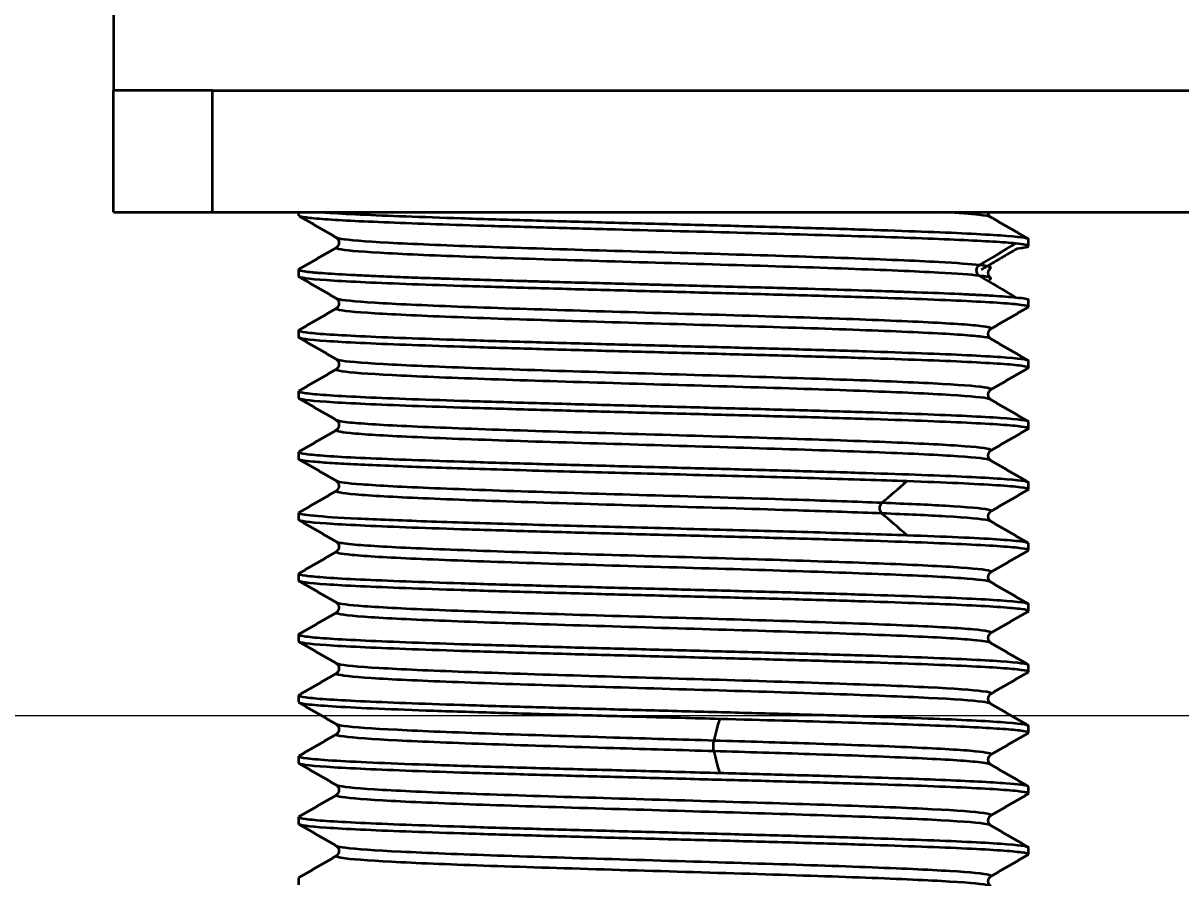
# Model space of a CAD drawing. Extents: x 1481 to 3160, y 4681 to 5260.
# Drawn here: x 1703.64 to 1711.26, y 4892.71 to 4898.33 of the extents above; entities that cross this region are included whole.
import ezdxf

# ---------------------------------------------------------------- set-up
doc = ezdxf.new("R2010")
doc.units = 0
doc.header["$LTSCALE"] = 30
doc.header["$MEASUREMENT"] = 0
doc.header["$PDMODE"] = 3
doc.header["$PDSIZE"] = -10
doc.layers.get('0').update_dxf_attribs({"linetype": 'CONTINUOUS'})
doc.layers.get('DEFPOINTS').update_dxf_attribs({"linetype": 'CONTINUOUS'})
doc.layers.add('\\M+5B3DF\\M+5B4E7\\M+5CFDF', color=3, linetype='CONTINUOUS', lineweight=9)
doc.styles.add('Daelim Dimension', font='NanumGothic.ttf')
doc.dimstyles.new('DEFAULT', dxfattribs={"dimscale": 2, "dimtxt": 2, "dimasz": 2, "dimexe": 0, "dimexo": 2, "dimgap": 1, "dimtad": 1, "dimdec": 1, "dimzin": 9, "dimdsep": 46, "dimtxsty": 'Daelim Dimension', "dimcen": 0.5, "dimclrd": 252, "dimclre": 252, "dimclrt": 3, "dimadec": 1, "dimazin": 0, "dimtfac": 1, "dimtdec": 1, "dimtix": 1, "dimtmove": 0, "dimatfit": 3, "dimfxl": 0, "dimtolj": 1, "dimtzin": 1, "dimlwd": 9, "dimlwe": 9, "dimarcsym": 0})

# ---------------------------------------------------------------- blocks, each defined once
blk = doc.blocks.new('*D2')
at = {"color": 5, "lineweight": 9, "ltscale": 0.5}
for p, q in [((1737.2369, 4915.7957), (1737.2369, 4891.7735)), ((1712.0369, 4915.6958), (1712.0369, 4891.7735)), ((1712.0369, 4893.7735), (1580.8776, 4893.7735)), ((1733.2369, 4893.7735), (1716.0369, 4893.7735))]:
    blk.add_line(p, q, dxfattribs=at)
at = {"color": 5, "ltscale": 0.5}
for points in [[(1716.0369, 4894.4402), (1716.0369, 4893.1069), (1712.0369, 4893.7735)], [(1733.2369, 4894.4402), (1733.2369, 4893.1069), (1737.2369, 4893.7735)]]:
    blk.add_solid(points, dxfattribs=at)
at = {"layer": 'DEFPOINTS', "color": 0, "ltscale": 0.5}
for p in [(1737.2369, 4919.7957), (1712.0369, 4919.6958), (1737.2369, 4893.7735)]:
    blk.add_point(p, dxfattribs=at)
at = {"color": 7, "ltscale": 0.5, "insert": (1627.0693, 4902.4116), "char_height": 10, "attachment_point": 5, "style": 'Daelim Dimension'}
blk.add_mtext('\\A1;설치 구멍 %%C35', dxfattribs=at)
blk = doc.blocks.new('22')
at = {"color": 0, "lineweight": 35}
for p, q in [((-161.2028, 171.2088), (-161.2028, 168.2088)), ((-161.2028, 167.2088), (-161.2028, 168.2088)), ((-160.3931, 168.2088), (-160.3931, 167.2088)), ((-160.3931, 167.2088), (-152.1573, 167.2088)), ((-159.6801, 167.1801), (-159.6801, 167.2088)), ((-159.3669, 166.9973), (-159.3692, 166.9985)), ((-153.6801, 166.93), (-153.6801, 166.9876)), ((-159.6781, 166.7404), (-159.6801, 166.7376)), ((-159.6801, 166.68), (-159.6801, 166.7376)), ((-153.6823, 166.427), (-153.6801, 166.43)), ((-153.6801, 166.43), (-153.6801, 166.4877)), ((-159.6781, 166.2405), (-159.6801, 166.2376)), ((-159.6801, 166.1801), (-159.6801, 166.2376)), ((-153.682, 165.9273), (-153.6801, 165.9301)), ((-153.6801, 165.9301), (-153.6801, 165.9876)), ((-159.6759, 165.7417), (-159.6801, 165.7376)), ((-159.6801, 165.68), (-159.6801, 165.7376)), ((-153.9909, 165.6691), (-153.9932, 165.6704)), ((-153.6801, 165.43), (-153.6801, 165.4876)), ((-153.6829, 165.4265), (-153.6801, 165.43)), ((-159.6751, 165.2422), (-159.6801, 165.2376)), ((-159.6801, 165.1799), (-159.6801, 165.2376)), ((-153.9908, 165.1691), (-153.993, 165.1703)), ((-153.6801, 164.93), (-153.6801, 164.9877)), ((-153.6808, 164.9283), (-153.6801, 164.93)), ((-159.6766, 164.7415), (-159.6801, 164.7377)), ((-159.6801, 164.68), (-159.6801, 164.7377)), ((-153.9911, 164.7485), (-153.9892, 164.75)), ((-159.3667, 164.4972), (-159.3686, 164.4981)), ((-153.685, 164.4255), (-153.6801, 164.43)), ((-153.6801, 164.43), (-153.6801, 164.4876)), ((-159.6779, 164.2407), (-159.6801, 164.2376)), ((-159.6801, 164.1799), (-159.6801, 164.2376)), ((-153.9932, 164.2473), (-153.9908, 164.2486)), ((-153.6829, 163.9265), (-153.6801, 163.93)), ((-153.6801, 163.93), (-153.6801, 163.9877)), ((-159.6782, 163.7405), (-159.6801, 163.7377)), ((-159.6801, 163.68), (-159.6801, 163.7377)), ((-153.6801, 163.4301), (-153.6801, 163.4876)), ((-153.6818, 163.4274), (-153.6801, 163.4301)), ((-159.6768, 163.2413), (-159.6801, 163.2376)), ((-159.6801, 163.1801), (-159.6801, 163.2376)), ((-153.9911, 163.1691), (-153.993, 163.1702)), ((-153.6801, 162.93), (-153.6801, 162.9876)), ((-159.3691, 162.9191), (-159.3668, 162.9204)), ((-153.6825, 162.9268), (-153.6801, 162.93)), ((-159.6751, 162.7421), (-159.6801, 162.7376)), ((-159.6801, 162.68), (-159.6801, 162.7376)), ((-153.9914, 162.6693), (-153.9935, 162.6705)), ((-159.3693, 162.419), (-159.3674, 162.4201)), ((-153.6841, 162.4259), (-153.6801, 162.4301)), ((-153.6801, 162.4301), (-153.6801, 162.4876)), ((-159.6758, 162.2418), (-159.6801, 162.2376)), ((-159.6801, 162.1801), (-159.6801, 162.2376)), ((-159.3669, 161.9973), (-159.3689, 161.9984)), ((-153.6852, 161.9254), (-153.6801, 161.93)), ((-153.6801, 161.93), (-153.6801, 161.9876)), ((-159.6774, 161.741), (-159.6801, 161.7376)), ((-159.6801, 161.68), (-159.6801, 161.7376)), ((-153.9934, 161.7472), (-153.9912, 161.7484))]:
    blk.add_line(p, q, dxfattribs=at)
blk.add_rational_spline([(-160.3931, 168.2088), (-160.9311, 168.2088), (-161.2024, 168.2088), (-161.2028, 168.2088)], [1, 0.994690436485, 0.994686467148, 0.999988091987], degree=3, dxfattribs=at)
for points, knots in [([(-160.3931, 168.2088), (-159.9873, 168.2088), (-159.4471, 168.2088), (-158.4633, 168.2088), (-158.1061, 168.2088), (-157.3352, 168.2088), (-156.9223, 168.2088), (-155.628, 168.2088), (-154.6839, 168.2088), (-153.1595, 168.2088), (-152.6317, 168.2088), (-151.5578, 168.2088), (-151.0099, 168.2088), (-149.3362, 168.2088), (-148.1803, 168.2088), (-146.391, 168.2088), (-145.7853, 168.2088), (-144.5555, 168.2088), (-143.9337, 168.2088), (-142.0644, 168.2088), (-140.8066, 168.2088), (-138.2689, 168.2088), (-136.9879, 168.2088), (-134.4083, 168.2088), (-133.1311, 168.2088), (-130.6014, 168.2088), (-129.3489, 168.2088), (-127.4894, 168.2088), (-126.8729, 168.2088), (-125.6465, 168.2088), (-125.035, 168.2088), (-123.2357, 168.2088), (-122.077, 168.2088), (-119.8466, 168.2088), (-118.7747, 168.2088), (-116.7321, 168.2088), (-115.7865, 168.2088), (-114.4978, 168.2088), (-114.0897, 168.2088), (-113.3198, 168.2088), (-112.9565, 168.2088), (-111.9609, 168.2088), (-111.4184, 168.2088), (-111.0126, 168.2088)], [0, 0, 0, 0, 0.0625, 0.0625, 0.09375, 0.09375, 0.125, 0.125, 0.1875, 0.1875, 0.21875, 0.21875, 0.25, 0.25, 0.3125, 0.3125, 0.34375, 0.34375, 0.375, 0.375, 0.4375, 0.4375, 0.5, 0.5, 0.5625, 0.5625, 0.625, 0.625, 0.65625, 0.65625, 0.6875, 0.6875, 0.75, 0.75, 0.8125, 0.8125, 0.875, 0.875, 0.90625, 0.90625, 0.9375, 0.9375, 1, 1, 1, 1]), ([(-161.2028, 167.2088), (-161.2028, 167.2088), (-161.1855, 167.2088), (-161.1171, 167.2088), (-161.0658, 167.2088), (-160.8623, 167.2088), (-160.6604, 167.2088), (-160.3931, 167.2088)], [0, 0, 0, 0, 0.248634, 0.248634, 0.499089, 0.499089, 1, 1, 1, 1]), ([(-153.7856, 166.9512), (-153.8332, 166.956), (-153.896, 166.9608), (-154.0509, 166.9702), (-154.144, 166.975), (-154.3549, 166.9846), (-154.4727, 166.9894), (-154.7334, 166.999), (-154.8748, 167.0036), (-155.3219, 167.0179), (-155.66, 167.0276), (-156.3568, 167.0464), (-156.7242, 167.0562), (-157.2558, 167.0703), (-157.4329, 167.0751), (-157.7759, 167.0848), (-157.9404, 167.0895), (-158.2558, 167.0989), (-158.408, 167.1037), (-158.6893, 167.1133), (-158.8186, 167.1181), (-159.0548, 167.1275), (-159.1623, 167.1323), (-159.3465, 167.1418), (-159.4242, 167.1466), (-159.5508, 167.1561), (-159.5995, 167.1609), (-159.6536, 167.1689), (-159.6681, 167.1722), (-159.6752, 167.1755)], [0, 0, 0, 0, 0.063765, 0.063765, 0.127531, 0.127531, 0.191296, 0.191296, 0.255061, 0.255061, 0.382592, 0.382592, 0.510123, 0.510123, 0.573888, 0.573888, 0.637654, 0.637654, 0.701419, 0.701419, 0.765184, 0.765184, 0.82895, 0.82895, 0.892715, 0.892715, 0.95648, 0.95648, 1, 1, 1, 1]), ([(-159.4866, 167.2089), (-159.4751, 167.208), (-159.4632, 167.2072), (-159.3755, 167.2012), (-159.2823, 167.1959), (-159.0626, 167.1853), (-158.9383, 167.1802), (-158.6617, 167.17), (-158.5074, 167.1647), (-158.1811, 167.1541), (-158.0089, 167.149), (-157.6461, 167.1387), (-157.4555, 167.1334), (-157.0722, 167.123), (-156.8775, 167.1178), (-156.482, 167.1074), (-156.2866, 167.1022), (-155.9035, 167.0918), (-155.7135, 167.0865), (-155.35, 167.0762), (-155.1778, 167.071), (-154.8521, 167.0605), (-154.6977, 167.0553), (-154.4209, 167.045), (-154.2968, 167.0399), (-154.0778, 167.0293), (-153.9842, 167.024), (-153.7596, 167.0087), (-153.6801, 166.998), (-153.6801, 166.9876)], [0, 0, 0, 0, 0.011648, 0.011648, 0.082245, 0.082245, 0.152841, 0.152841, 0.223438, 0.223438, 0.294034, 0.294034, 0.364631, 0.364631, 0.435228, 0.435228, 0.505824, 0.505824, 0.576421, 0.576421, 0.647017, 0.647017, 0.717614, 0.717614, 0.78821, 0.78821, 0.858807, 0.858807, 1, 1, 1, 1]), ([(-153.991, 167.1691), (-154.0005, 167.1752), (-154.0722, 167.1884), (-154.2527, 167.2017), (-154.3777, 167.2088)], [0, 0, 0, 0, 0.46076, 1, 1, 1, 1]), ([(-154.0828, 166.7733), (-154.1553, 166.7815), (-154.4159, 166.8002), (-155.1219, 166.8295), (-156.1315, 166.8613), (-157.2274, 166.893), (-158.2373, 166.9248), (-159.0025, 166.9565), (-159.307, 166.9807), (-159.3608, 166.9943), (-159.3669, 166.9973)], [0, 0, 0, 0, 0.109077, 0.250883, 0.392688, 0.534493, 0.676299, 0.818104, 0.959909, 1, 1, 1, 1]), ([(-154.0828, 166.6866), (-154.1553, 166.6948), (-154.4159, 166.7135), (-155.1219, 166.7428), (-156.1315, 166.7746), (-157.2274, 166.8063), (-158.2373, 166.8381), (-159.0025, 166.8698), (-159.3412, 166.8967), (-159.3776, 166.913), (-159.3697, 166.9187)], [0, 0, 0, 0, 0.105246, 0.24207, 0.378894, 0.515718, 0.652542, 0.789366, 0.92619, 1, 1, 1, 1]), ([(-159.6801, 166.7376), (-159.6801, 166.7328), (-159.6638, 166.7281), (-159.6156, 166.721), (-159.5955, 166.7186), (-159.5653, 166.7155), (-159.559, 166.7149), (-159.546, 166.7137), (-159.5257, 166.7119), (-159.5033, 166.7101), (-159.424, 166.7041), (-159.3459, 166.6994), (-159.2298, 166.6935), (-159.2056, 166.6923), (-159.1557, 166.6899), (-159.1299, 166.6887), (-159.0505, 166.6851), (-158.9385, 166.6803), (-158.7528, 166.6732), (-158.6172, 166.6684), (-158.5285, 166.6655), (-158.5106, 166.6649), (-158.4746, 166.6637), (-158.4202, 166.6619), (-158.3647, 166.6601), (-158.2523, 166.6565), (-158.0985, 166.6517), (-157.9372, 166.647), (-157.8133, 166.6434), (-157.7506, 166.6416), (-157.6868, 166.6398), (-157.6441, 166.6386), (-157.6226, 166.638), (-157.515, 166.6351), (-157.4283, 166.6327), (-157.2536, 166.628), (-157.1656, 166.6256), (-156.9884, 166.6208), (-156.8992, 166.6184), (-156.7644, 166.6148), (-156.7193, 166.6136), (-156.6514, 166.6118), (-156.6287, 166.6112), (-156.5835, 166.61), (-156.5609, 166.6094), (-156.3583, 166.6041), (-156.1812, 166.5994), (-155.9196, 166.5923), (-155.8331, 166.5899), (-155.7259, 166.5868), (-155.7046, 166.5862), (-155.6619, 166.585), (-155.6406, 166.5844), (-155.5771, 166.5826), (-155.5353, 166.5814), (-155.3289, 166.5755), (-155.1717, 166.5708), (-154.9477, 166.5637), (-154.875, 166.5613), (-154.7867, 166.5583), (-154.7692, 166.5577), (-154.7345, 166.5565), (-154.6831, 166.5546), (-154.6335, 166.5528), (-154.4718, 166.5469), (-154.3545, 166.5422), (-154.223, 166.5363), (-154.1975, 166.5351), (-154.1604, 166.5333), (-154.1482, 166.5327), (-154.1242, 166.5315), (-154.1124, 166.5309), (-154.0546, 166.5279), (-153.9698, 166.5231), (-153.8646, 166.5159), (-153.8094, 166.5112), (-153.7856, 166.5088)], [0, 0, 0, 0, 0.0625, 0.0625, 0.09375, 0.09375, 0.101562, 0.101562, 0.109375, 0.125, 0.125, 0.1875, 0.1875, 0.203125, 0.203125, 0.21875, 0.21875, 0.25, 0.28125, 0.3125, 0.3125, 0.320312, 0.320312, 0.328125, 0.34375, 0.34375, 0.375, 0.40625, 0.40625, 0.421875, 0.429687, 0.429687, 0.4375, 0.4375, 0.46875, 0.46875, 0.5, 0.5, 0.53125, 0.53125, 0.546875, 0.546875, 0.554687, 0.554687, 0.5625, 0.5625, 0.625, 0.625, 0.65625, 0.65625, 0.664062, 0.664062, 0.671875, 0.671875, 0.6875, 0.6875, 0.75, 0.75, 0.78125, 0.78125, 0.789062, 0.789062, 0.796875, 0.8125, 0.8125, 0.875, 0.875, 0.890625, 0.890625, 0.898437, 0.898437, 0.90625, 0.90625, 0.9375, 0.96875, 1, 1, 1, 1]), ([(-154.0828, 166.6866), (-154.0974, 166.6953), (-154.1165, 166.73), (-154.0974, 166.7646), (-154.0828, 166.7733)], [0, 0, 0, 0, 0.499996, 1, 1, 1, 1]), ([(-153.9908, 166.7486), (-153.9906, 166.7487), (-153.9786, 166.7569), (-154.0105, 166.7652), (-154.0828, 166.7733)], [0, 0, 0, 0, 0.013602, 1, 1, 1, 1]), ([(-153.6801, 166.43), (-153.6801, 166.4353), (-153.6995, 166.4405), (-153.7762, 166.4508), (-153.8342, 166.4561), (-153.9846, 166.4666), (-154.0779, 166.4718), (-154.2976, 166.4821), (-154.4219, 166.4874), (-154.6985, 166.4978), (-154.8528, 166.5031), (-155.179, 166.5133), (-155.3513, 166.5185), (-155.714, 166.5291), (-155.9047, 166.5343), (-156.288, 166.5445), (-156.4826, 166.5497), (-156.8781, 166.5603), (-157.0736, 166.5655), (-157.4566, 166.5757), (-157.6467, 166.581), (-158.0102, 166.5916), (-158.1824, 166.5967), (-158.5081, 166.607), (-158.6625, 166.6122), (-158.9393, 166.6227), (-159.0634, 166.6279), (-159.2824, 166.6382), (-159.3759, 166.6435), (-159.6005, 166.6592), (-159.6801, 166.6694), (-159.6801, 166.68)], [0, 0, 0, 0, 0.0625, 0.0625, 0.125, 0.125, 0.1875, 0.1875, 0.25, 0.25, 0.3125, 0.3125, 0.375, 0.375, 0.4375, 0.4375, 0.5, 0.5, 0.5625, 0.5625, 0.625, 0.625, 0.6875, 0.6875, 0.75, 0.75, 0.8125, 0.8125, 0.875, 0.875, 1, 1, 1, 1]), ([(-154.0067, 166.6561), (-153.9986, 166.6581), (-153.9862, 166.6627), (-153.9874, 166.6673), (-153.9923, 166.6699)], [0, 0, 0, 0, 0.442525, 1, 1, 1, 1]), ([(-153.9906, 166.2488), (-153.9793, 166.2567), (-154.0462, 166.2752), (-154.4883, 166.3043), (-155.3151, 166.3361), (-156.3564, 166.3678), (-157.4486, 166.3996), (-158.42, 166.4313), (-159.118, 166.4631), (-159.3387, 166.4853), (-159.3668, 166.497), (-159.3686, 166.4981)], [0, 0, 0, 0, 0.095397, 0.222754, 0.350112, 0.477469, 0.604827, 0.732184, 0.859542, 0.986899, 1, 1, 1, 1]), ([(-153.9911, 166.1692), (-153.9999, 166.1747), (-154.0823, 166.1909), (-154.4883, 166.2176), (-155.3151, 166.2494), (-156.3564, 166.2811), (-157.4486, 166.3129), (-158.42, 166.3446), (-159.118, 166.3764), (-159.3628, 166.4011), (-159.3747, 166.4152), (-159.3698, 166.4187)], [0, 0, 0, 0, 0.066816, 0.19408, 0.321344, 0.448608, 0.575872, 0.703136, 0.8304, 0.957664, 1, 1, 1, 1]), ([(-159.6801, 166.2376), (-159.6801, 166.2324), (-159.6607, 166.2272), (-159.584, 166.2167), (-159.526, 166.2114), (-159.3755, 166.2012), (-159.2823, 166.1959), (-159.0626, 166.1853), (-158.9383, 166.1802), (-158.6617, 166.1699), (-158.5074, 166.1647), (-158.1811, 166.1542), (-158.0089, 166.149), (-157.6461, 166.1387), (-157.4555, 166.1335), (-157.0722, 166.123), (-156.8775, 166.1178), (-156.482, 166.1074), (-156.2866, 166.1023), (-155.9035, 166.0918), (-155.7135, 166.0865), (-155.35, 166.0762), (-155.1778, 166.0711), (-154.8521, 166.0606), (-154.6977, 166.0553), (-154.4209, 166.045), (-154.2968, 166.0399), (-154.0778, 166.0293), (-153.9842, 166.024), (-153.7596, 166.0086), (-153.6801, 165.998), (-153.6801, 165.9876)], [0, 0, 0, 0, 0.0625, 0.0625, 0.125, 0.125, 0.1875, 0.1875, 0.25, 0.25, 0.3125, 0.3125, 0.375, 0.375, 0.4375, 0.4375, 0.5, 0.5, 0.5625, 0.5625, 0.625, 0.625, 0.6875, 0.6875, 0.75, 0.75, 0.8125, 0.8125, 0.875, 0.875, 1, 1, 1, 1]), ([(-153.6801, 165.9301), (-153.6801, 165.9353), (-153.6995, 165.9404), (-153.7762, 165.9509), (-153.8342, 165.9562), (-153.9846, 165.9665), (-154.0779, 165.9717), (-154.2976, 165.9822), (-154.4219, 165.9875), (-154.6985, 165.9978), (-154.8528, 166.0029), (-155.179, 166.0134), (-155.3513, 166.0186), (-155.714, 166.029), (-155.9047, 166.0342), (-156.288, 166.0446), (-156.4826, 166.0498), (-156.8781, 166.0603), (-157.0736, 166.0654), (-157.4566, 166.0758), (-157.6467, 166.0811), (-158.0102, 166.0915), (-158.1824, 166.0966), (-158.5081, 166.107), (-158.6625, 166.1124), (-158.9393, 166.1227), (-159.0634, 166.1278), (-159.2824, 166.1382), (-159.3759, 166.1436), (-159.6005, 166.1591), (-159.6801, 166.1696), (-159.6801, 166.1801)], [0, 0, 0, 0, 0.0625, 0.0625, 0.125, 0.125, 0.1875, 0.1875, 0.25, 0.25, 0.3125, 0.3125, 0.375, 0.375, 0.4375, 0.4375, 0.5, 0.5, 0.5625, 0.5625, 0.625, 0.625, 0.6875, 0.6875, 0.75, 0.75, 0.8125, 0.8125, 0.875, 0.875, 1, 1, 1, 1]), ([(-153.9903, 165.749), (-153.9834, 165.7541), (-154.0135, 165.7699), (-154.3284, 165.7962), (-155.0778, 165.828), (-156.0791, 165.8597), (-157.1747, 165.8915), (-158.1927, 165.9232), (-158.9729, 165.955), (-159.307, 165.9802), (-159.3645, 165.9949), (-159.3699, 165.999)], [0, 0, 0, 0, 0.061797, 0.188812, 0.315828, 0.442843, 0.569858, 0.696873, 0.823888, 0.950903, 1, 1, 1, 1]), ([(-153.9932, 165.6704), (-153.9983, 165.6728), (-154.0457, 165.6859), (-154.3284, 165.7095), (-155.0778, 165.7413), (-156.0791, 165.773), (-157.1747, 165.8048), (-158.1927, 165.8365), (-158.9729, 165.8683), (-159.3409, 165.8961), (-159.3804, 165.9134), (-159.3676, 165.92)], [0, 0, 0, 0, 0.029599, 0.156801, 0.284003, 0.411204, 0.538406, 0.665607, 0.792809, 0.920011, 1, 1, 1, 1]), ([(-159.6801, 165.7376), (-159.6801, 165.7323), (-159.6607, 165.7273), (-159.584, 165.7168), (-159.526, 165.7114), (-159.3755, 165.701), (-159.2823, 165.6959), (-159.0626, 165.6855), (-158.9383, 165.6802), (-158.6617, 165.6698), (-158.5074, 165.6647), (-158.1811, 165.6543), (-158.0089, 165.649), (-157.6461, 165.6386), (-157.4555, 165.6334), (-157.0722, 165.6231), (-156.8775, 165.6178), (-156.482, 165.6073), (-156.2866, 165.6022), (-155.9035, 165.5919), (-155.7135, 165.5865), (-155.35, 165.5761), (-155.1778, 165.571), (-154.8521, 165.5607), (-154.6977, 165.5553), (-154.4209, 165.5449), (-154.2968, 165.5398), (-154.0778, 165.5294), (-153.9842, 165.5241), (-153.7596, 165.5085), (-153.6801, 165.4981), (-153.6801, 165.4876)], [0, 0, 0, 0, 0.0625, 0.0625, 0.125, 0.125, 0.1875, 0.1875, 0.25, 0.25, 0.3125, 0.3125, 0.375, 0.375, 0.4375, 0.4375, 0.5, 0.5, 0.5625, 0.5625, 0.625, 0.625, 0.6875, 0.6875, 0.75, 0.75, 0.8125, 0.8125, 0.875, 0.875, 1, 1, 1, 1]), ([(-153.6801, 165.43), (-153.6801, 165.4352), (-153.6995, 165.4404), (-153.7762, 165.4509), (-153.8342, 165.4561), (-153.9846, 165.4664), (-154.0779, 165.4717), (-154.2976, 165.4823), (-154.4219, 165.4874), (-154.6985, 165.4977), (-154.8528, 165.503), (-155.179, 165.5135), (-155.3513, 165.5186), (-155.714, 165.5289), (-155.9047, 165.5342), (-156.288, 165.5447), (-156.4826, 165.5498), (-156.8781, 165.5602), (-157.0736, 165.5654), (-157.4566, 165.5759), (-157.6467, 165.5811), (-158.0102, 165.5914), (-158.1824, 165.5966), (-158.5081, 165.6071), (-158.6625, 165.6124), (-158.9393, 165.6226), (-159.0634, 165.6278), (-159.2824, 165.6383), (-159.3759, 165.6436), (-159.6005, 165.6589), (-159.6801, 165.6696), (-159.6801, 165.68)], [0, 0, 0, 0, 0.0625, 0.0625, 0.125, 0.125, 0.1875, 0.1875, 0.25, 0.25, 0.3125, 0.3125, 0.375, 0.375, 0.4375, 0.4375, 0.5, 0.5, 0.5625, 0.5625, 0.625, 0.625, 0.6875, 0.6875, 0.75, 0.75, 0.8125, 0.8125, 0.875, 0.875, 1, 1, 1, 1]), ([(-153.9914, 165.2483), (-153.9868, 165.251), (-153.9874, 165.2642), (-154.1929, 165.2881), (-154.8572, 165.3199), (-155.808, 165.3516), (-156.8958, 165.3834), (-157.9497, 165.4151), (-158.8041, 165.4469), (-159.2606, 165.4747), (-159.3594, 165.492), (-159.3694, 165.4987)], [0, 0, 0, 0, 0.032312, 0.159126, 0.28594, 0.412753, 0.539567, 0.666381, 0.793195, 0.920009, 1, 1, 1, 1]), ([(-153.993, 165.1703), (-154.0145, 165.1807), (-154.1976, 165.2016), (-154.8572, 165.2332), (-155.808, 165.2649), (-156.8958, 165.2967), (-157.9497, 165.3284), (-158.8041, 165.3602), (-159.3065, 165.3908), (-159.3866, 165.4109), (-159.367, 165.4204)], [0, 0, 0, 0, 0.124311, 0.251311, 0.378311, 0.50531, 0.63231, 0.75931, 0.886309, 1, 1, 1, 1]), ([(-159.6801, 165.2376), (-159.6801, 165.2323), (-159.6607, 165.2271), (-159.584, 165.2168), (-159.526, 165.2116), (-159.3755, 165.201), (-159.2823, 165.1958), (-159.0626, 165.1855), (-158.9383, 165.1803), (-158.6617, 165.1698), (-158.5074, 165.1645), (-158.1811, 165.1543), (-158.0089, 165.1491), (-157.6461, 165.1386), (-157.4555, 165.1333), (-157.0722, 165.1231), (-156.8775, 165.1179), (-156.482, 165.1073), (-156.2866, 165.1021), (-155.9035, 165.0918), (-155.7135, 165.0867), (-155.35, 165.0761), (-155.1778, 165.0709), (-154.8521, 165.0606), (-154.6977, 165.0554), (-154.4209, 165.0449), (-154.2968, 165.0397), (-154.0778, 165.0294), (-153.9842, 165.0242), (-153.7596, 165.0085), (-153.6801, 164.9983), (-153.6801, 164.9877)], [0, 0, 0, 0, 0.0625, 0.0625, 0.125, 0.125, 0.1875, 0.1875, 0.25, 0.25, 0.3125, 0.3125, 0.375, 0.375, 0.4375, 0.4375, 0.5, 0.5, 0.5625, 0.5625, 0.625, 0.625, 0.6875, 0.6875, 0.75, 0.75, 0.8125, 0.8125, 0.875, 0.875, 1, 1, 1, 1]), ([(-154.6801, 164.9969), (-154.8963, 165.0047), (-155.1359, 165.0122), (-155.6601, 165.0275), (-155.9353, 165.0352), (-156.5079, 165.0504), (-156.7938, 165.058), (-157.2224, 165.0695), (-157.3648, 165.0734), (-157.6404, 165.0809), (-157.7748, 165.0846), (-158.0365, 165.0923), (-158.1649, 165.0962), (-158.4081, 165.1039), (-158.5231, 165.1076), (-158.849, 165.1189), (-159.0422, 165.1267), (-159.2755, 165.1381), (-159.3446, 165.1418), (-159.4651, 165.1494), (-159.5163, 165.1533), (-159.6383, 165.1648), (-159.6801, 165.1723), (-159.6801, 165.1799)], [0, 0, 0, 0, 0.125, 0.125, 0.25, 0.25, 0.375, 0.375, 0.4375, 0.4375, 0.5, 0.5, 0.5625, 0.5625, 0.625, 0.625, 0.75, 0.75, 0.8125, 0.8125, 0.875, 0.875, 1, 1, 1, 1]), ([(-154.8855, 164.8191), (-155.0909, 164.8272), (-155.6281, 164.846), (-156.6146, 164.8753), (-157.6936, 164.907), (-158.6133, 164.9388), (-159.2002, 164.969), (-159.3511, 164.9887), (-159.3681, 164.9978)], [0, 0, 0, 0, 0.136678, 0.314364, 0.492051, 0.669738, 0.847425, 1, 1, 1, 1]), ([(-153.6801, 164.93), (-153.6801, 164.9356), (-153.7022, 164.9411), (-153.7898, 164.9523), (-153.8559, 164.958), (-154.0269, 164.969), (-154.1336, 164.9746), (-154.3816, 164.9859), (-154.5223, 164.9914), (-154.6801, 164.9969)], [0, 0, 0, 0, 0.25, 0.25, 0.5, 0.5, 0.75, 0.75, 1, 1, 1, 1]), ([(-154.8855, 164.7324), (-155.0909, 164.7405), (-155.6281, 164.7593), (-156.6146, 164.7886), (-157.6936, 164.8203), (-158.6133, 164.8521), (-159.2292, 164.8839), (-159.3823, 164.9064), (-159.3707, 164.9184), (-159.3681, 164.9198)], [0, 0, 0, 0, 0.130331, 0.299768, 0.469204, 0.63864, 0.808077, 0.977513, 1, 1, 1, 1]), ([(-154.8855, 164.7324), (-154.8956, 164.7411), (-154.9088, 164.7757), (-154.8956, 164.8104), (-154.8855, 164.8191)], [0, 0, 0, 0, 0.499996, 1, 1, 1, 1]), ([(-153.9892, 164.75), (-153.9852, 164.7543), (-154.012, 164.7692), (-154.273, 164.7922), (-154.6803, 164.8109), (-154.8855, 164.8191)], [0, 0, 0, 0, 0.18693, 0.646498, 1, 1, 1, 1]), ([(-159.6801, 164.7377), (-159.6801, 164.73), (-159.6388, 164.7223), (-159.474, 164.7071), (-159.3534, 164.6994), (-159.0377, 164.684), (-158.849, 164.6767), (-158.5204, 164.6651), (-158.4033, 164.6612), (-158.161, 164.6536), (-158.035, 164.6499), (-157.7731, 164.6423), (-157.6362, 164.6384), (-157.3591, 164.6307), (-157.219, 164.6269), (-156.7937, 164.6156), (-156.5002, 164.6079), (-156.0763, 164.5964), (-155.9368, 164.5927), (-155.6615, 164.5851), (-155.5257, 164.5813), (-155.137, 164.5698), (-154.8963, 164.5622), (-154.6801, 164.5546)], [0, 0, 0, 0, 0.125, 0.125, 0.25, 0.25, 0.375, 0.375, 0.4375, 0.4375, 0.5, 0.5, 0.5625, 0.5625, 0.625, 0.625, 0.75, 0.75, 0.8125, 0.8125, 0.875, 0.875, 1, 1, 1, 1]), ([(-153.9925, 164.67), (-153.9964, 164.6721), (-154.0373, 164.6847), (-154.273, 164.7055), (-154.6803, 164.7243), (-154.8855, 164.7324)], [0, 0, 0, 0, 0.099373, 0.60843, 1, 1, 1, 1]), ([(-153.6801, 164.43), (-153.6801, 164.4352), (-153.6995, 164.4405), (-153.7762, 164.4509), (-153.8342, 164.4561), (-153.9846, 164.4664), (-154.0779, 164.4718), (-154.2976, 164.4823), (-154.4219, 164.4874), (-154.6985, 164.4977), (-154.8528, 164.503), (-155.179, 164.5135), (-155.3513, 164.5186), (-155.714, 164.5289), (-155.9047, 164.5342), (-156.288, 164.5447), (-156.4826, 164.5498), (-156.8781, 164.5602), (-157.0736, 164.5654), (-157.4566, 164.5759), (-157.6467, 164.5811), (-158.0102, 164.5914), (-158.1824, 164.5966), (-158.5081, 164.6071), (-158.6625, 164.6123), (-158.9393, 164.6226), (-159.0634, 164.6278), (-159.2824, 164.6384), (-159.3759, 164.6436), (-159.6005, 164.6589), (-159.6801, 164.6696), (-159.6801, 164.68)], [0, 0, 0, 0, 0.0625, 0.0625, 0.125, 0.125, 0.1875, 0.1875, 0.25, 0.25, 0.3125, 0.3125, 0.375, 0.375, 0.4375, 0.4375, 0.5, 0.5, 0.5625, 0.5625, 0.625, 0.625, 0.6875, 0.6875, 0.75, 0.75, 0.8125, 0.8125, 0.875, 0.875, 1, 1, 1, 1]), ([(-153.9908, 164.2486), (-153.9876, 164.2507), (-153.9849, 164.2633), (-154.17, 164.2866), (-154.8172, 164.3183), (-155.7572, 164.3501), (-156.8423, 164.3818), (-157.9018, 164.4136), (-158.7694, 164.4453), (-159.2424, 164.4732), (-159.3524, 164.4905), (-159.3667, 164.4972)], [0, 0, 0, 0, 0.025061, 0.152809, 0.280558, 0.408307, 0.536055, 0.663804, 0.791552, 0.919301, 1, 1, 1, 1]), ([(-154.6801, 164.5546), (-154.5224, 164.5489), (-154.3817, 164.5433), (-154.1339, 164.5323), (-154.0271, 164.5267), (-153.856, 164.5155), (-153.79, 164.5099), (-153.7133, 164.5002), (-153.6927, 164.4961), (-153.6843, 164.4919)], [0, 0, 0, 0, 0.26688, 0.26688, 0.53376, 0.53376, 0.80064, 0.80064, 1, 1, 1, 1]), ([(-153.9901, 164.1686), (-154.0039, 164.179), (-154.1731, 164.2), (-154.8172, 164.2316), (-155.7572, 164.2634), (-156.8423, 164.2951), (-157.9018, 164.3269), (-158.7694, 164.3587), (-159.2899, 164.3893), (-159.3832, 164.4094), (-159.3697, 164.4189)], [0, 0, 0, 0, 0.125048, 0.251924, 0.3788, 0.505676, 0.632552, 0.759427, 0.886303, 1, 1, 1, 1]), ([(-159.6801, 164.2376), (-159.6801, 164.2323), (-159.6607, 164.2271), (-159.584, 164.2168), (-159.526, 164.2116), (-159.3755, 164.2011), (-159.2823, 164.1958), (-159.0626, 164.1854), (-158.9383, 164.1803), (-158.6617, 164.1698), (-158.5074, 164.1645), (-158.1811, 164.1542), (-158.0089, 164.1491), (-157.6461, 164.1386), (-157.4555, 164.1333), (-157.0722, 164.123), (-156.8775, 164.1179), (-156.482, 164.1073), (-156.2866, 164.1021), (-155.9035, 164.0918), (-155.7135, 164.0867), (-155.35, 164.0761), (-155.1778, 164.0709), (-154.8521, 164.0606), (-154.6977, 164.0554), (-154.4209, 164.0449), (-154.2968, 164.0397), (-154.0778, 164.0293), (-153.9842, 164.0242), (-153.7596, 164.0085), (-153.6801, 163.9983), (-153.6801, 163.9877)], [0, 0, 0, 0, 0.0625, 0.0625, 0.125, 0.125, 0.1875, 0.1875, 0.25, 0.25, 0.3125, 0.3125, 0.375, 0.375, 0.4375, 0.4375, 0.5, 0.5, 0.5625, 0.5625, 0.625, 0.625, 0.6875, 0.6875, 0.75, 0.75, 0.8125, 0.8125, 0.875, 0.875, 1, 1, 1, 1]), ([(-153.6801, 163.93), (-153.6801, 163.9353), (-153.6995, 163.9405), (-153.7762, 163.9508), (-153.8342, 163.956), (-153.9846, 163.9666), (-154.0779, 163.9718), (-154.2976, 163.9822), (-154.4219, 163.9873), (-154.6985, 163.9978), (-154.8528, 164.0031), (-155.179, 164.0134), (-155.3513, 164.0185), (-155.714, 164.029), (-155.9047, 164.0343), (-156.288, 164.0446), (-156.4826, 164.0497), (-156.8781, 164.0603), (-157.0736, 164.0655), (-157.4566, 164.0758), (-157.6467, 164.081), (-158.0102, 164.0915), (-158.1824, 164.0967), (-158.5081, 164.1071), (-158.6625, 164.1122), (-158.9393, 164.1227), (-159.0634, 164.1279), (-159.2824, 164.1383), (-159.3759, 164.1434), (-159.6005, 164.1591), (-159.6801, 164.1694), (-159.6801, 164.18)], [0, 0, 0, 0, 0.0625, 0.0625, 0.125, 0.125, 0.1875, 0.1875, 0.25, 0.25, 0.3125, 0.3125, 0.375, 0.375, 0.4375, 0.4375, 0.5, 0.5, 0.5625, 0.5625, 0.625, 0.625, 0.6875, 0.6875, 0.75, 0.75, 0.8125, 0.8125, 0.875, 0.875, 1, 1, 1, 1]), ([(-153.991, 163.7484), (-153.9752, 163.7584), (-154.0752, 163.779), (-154.6193, 163.8102), (-155.4972, 163.842), (-156.561, 163.8737), (-157.6435, 163.9055), (-158.5746, 163.9372), (-159.1875, 163.968), (-159.3495, 163.9881), (-159.3678, 163.9977)], [0, 0, 0, 0, 0.120543, 0.247947, 0.375351, 0.502756, 0.63016, 0.757564, 0.884968, 1, 1, 1, 1]), ([(-153.9906, 163.6688), (-154.0016, 163.6765), (-154.1166, 163.6947), (-154.6193, 163.7235), (-155.4972, 163.7553), (-156.561, 163.787), (-157.6435, 163.8188), (-158.5746, 163.8506), (-159.208, 163.8823), (-159.3768, 163.905), (-159.372, 163.9171), (-159.37, 163.9186)], [0, 0, 0, 0, 0.091797, 0.218921, 0.346045, 0.473169, 0.600292, 0.727416, 0.85454, 0.981664, 1, 1, 1, 1]), ([(-159.6801, 163.7377), (-159.6801, 163.7324), (-159.6607, 163.7271), (-159.584, 163.7167), (-159.526, 163.7115), (-159.3755, 163.7012), (-159.2823, 163.6958), (-159.0626, 163.6853), (-158.9383, 163.6803), (-158.6617, 163.67), (-158.5074, 163.6646), (-158.1811, 163.6541), (-158.0089, 163.6491), (-157.6461, 163.6387), (-157.4555, 163.6334), (-157.0722, 163.6229), (-156.8775, 163.6179), (-156.482, 163.6075), (-156.2866, 163.6022), (-155.9035, 163.5917), (-155.7135, 163.5866), (-155.35, 163.5762), (-155.1778, 163.571), (-154.8521, 163.5605), (-154.6977, 163.5553), (-154.4209, 163.545), (-154.2968, 163.5398), (-154.0778, 163.5293), (-153.9842, 163.5241), (-153.7596, 163.5087), (-153.6801, 163.498), (-153.6801, 163.4876)], [0, 0, 0, 0, 0.0625, 0.0625, 0.125, 0.125, 0.1875, 0.1875, 0.25, 0.25, 0.3125, 0.3125, 0.375, 0.375, 0.4375, 0.4375, 0.5, 0.5, 0.5625, 0.5625, 0.625, 0.625, 0.6875, 0.6875, 0.75, 0.75, 0.8125, 0.8125, 0.875, 0.875, 1, 1, 1, 1]), ([(-153.6801, 163.4301), (-153.6801, 163.4353), (-153.6995, 163.4404), (-153.7762, 163.4508), (-153.8342, 163.4561), (-153.9846, 163.4666), (-154.0779, 163.4717), (-154.2976, 163.4821), (-154.4219, 163.4874), (-154.6985, 163.4978), (-154.8528, 163.503), (-155.179, 163.5133), (-155.3513, 163.5186), (-155.714, 163.5291), (-155.9047, 163.5343), (-156.288, 163.5445), (-156.4826, 163.5498), (-156.8781, 163.5603), (-157.0736, 163.5655), (-157.4566, 163.5757), (-157.6467, 163.581), (-158.0102, 163.5916), (-158.1824, 163.5967), (-158.5081, 163.6069), (-158.6625, 163.6123), (-158.9393, 163.6228), (-159.0634, 163.6279), (-159.2824, 163.6382), (-159.3759, 163.6435), (-159.6005, 163.6592), (-159.6801, 163.6694), (-159.6801, 163.68)], [0, 0, 0, 0, 0.0625, 0.0625, 0.125, 0.125, 0.1875, 0.1875, 0.25, 0.25, 0.3125, 0.3125, 0.375, 0.375, 0.4375, 0.4375, 0.5, 0.5, 0.5625, 0.5625, 0.625, 0.625, 0.6875, 0.6875, 0.75, 0.75, 0.8125, 0.8125, 0.875, 0.875, 1, 1, 1, 1]), ([(-153.9902, 163.2491), (-153.981, 163.2562), (-154.0377, 163.2738), (-154.4427, 163.3021), (-155.2494, 163.3339), (-156.281, 163.3656), (-157.3752, 163.3974), (-158.3602, 163.4291), (-159.0812, 163.4609), (-159.3328, 163.4841), (-159.3669, 163.4968), (-159.3698, 163.4989)], [0, 0, 0, 0, 0.085195, 0.212319, 0.339443, 0.466567, 0.59369, 0.720814, 0.847938, 0.975062, 1, 1, 1, 1]), ([(-153.993, 163.1702), (-154.002, 163.1747), (-154.075, 163.1898), (-154.4427, 163.2154), (-155.2494, 163.2472), (-156.281, 163.2789), (-157.3752, 163.3107), (-158.3602, 163.3425), (-159.0812, 163.3742), (-159.3592, 163.3999), (-159.3763, 163.415), (-159.3685, 163.4195)], [0, 0, 0, 0, 0.054009, 0.181382, 0.308755, 0.436129, 0.563502, 0.690875, 0.818248, 0.945621, 1, 1, 1, 1]), ([(-159.6801, 163.2376), (-159.6801, 163.2324), (-159.6607, 163.2273), (-159.584, 163.2167), (-159.526, 163.2114), (-159.3755, 163.2011), (-159.2823, 163.196), (-159.0626, 163.1854), (-158.9383, 163.1802), (-158.6617, 163.1699), (-158.5074, 163.1647), (-158.1811, 163.1542), (-158.0089, 163.149), (-157.6461, 163.1387), (-157.4555, 163.1335), (-157.0722, 163.123), (-156.8775, 163.1178), (-156.482, 163.1074), (-156.2866, 163.1023), (-155.9035, 163.0918), (-155.7135, 163.0865), (-155.35, 163.0761), (-155.1778, 163.0711), (-154.8521, 163.0606), (-154.6977, 163.0553), (-154.4209, 163.0449), (-154.2968, 163.0399), (-154.0778, 163.0294), (-153.9842, 163.024), (-153.7596, 163.0086), (-153.6801, 162.998), (-153.6801, 162.9876)], [0, 0, 0, 0, 0.0625, 0.0625, 0.125, 0.125, 0.1875, 0.1875, 0.25, 0.25, 0.3125, 0.3125, 0.375, 0.375, 0.4375, 0.4375, 0.5, 0.5, 0.5625, 0.5625, 0.625, 0.625, 0.6875, 0.6875, 0.75, 0.75, 0.8125, 0.8125, 0.875, 0.875, 1, 1, 1, 1]), ([(-156.2182, 163.0427), (-156.433, 163.0485), (-156.6481, 163.0542), (-157.0789, 163.0655), (-157.2943, 163.0713), (-157.7083, 163.0829), (-157.9112, 163.0886), (-158.2902, 163.0999), (-158.4671, 163.1056), (-158.7953, 163.1172), (-158.9443, 163.1228), (-159.2027, 163.1341), (-159.3148, 163.14), (-159.4953, 163.1515), (-159.5636, 163.157), (-159.6485, 163.1675), (-159.6716, 163.1724), (-159.6781, 163.1772)], [0, 0, 0, 0, 0.127642, 0.127642, 0.255285, 0.255285, 0.382927, 0.382927, 0.51057, 0.51057, 0.638212, 0.638212, 0.765854, 0.765854, 0.893497, 0.893497, 1, 1, 1, 1]), ([(-156.2656, 162.8649), (-156.5378, 162.873), (-157.1789, 162.8917), (-158.1284, 162.921), (-158.9296, 162.9528), (-159.2955, 162.9788), (-159.3632, 162.9941), (-159.3698, 162.9989)], [0, 0, 0, 0, 0.182185, 0.419033, 0.655881, 0.892729, 1, 1, 1, 1]), ([(-153.6801, 162.93), (-153.6801, 162.9348), (-153.6959, 162.9395), (-153.7581, 162.9488), (-153.8052, 162.9534), (-153.9281, 162.9629), (-154.0037, 162.9677), (-154.1837, 162.977), (-154.2875, 162.9817), (-154.6308, 162.9956), (-154.9108, 163.0052), (-155.525, 163.0237), (-155.8657, 163.0334), (-156.2182, 163.0427)], [0, 0, 0, 0, 0.125, 0.125, 0.25, 0.25, 0.375, 0.375, 0.5, 0.5, 0.75, 0.75, 1, 1, 1, 1]), ([(-156.2656, 162.7782), (-156.5378, 162.7863), (-157.1789, 162.805), (-158.1284, 162.8344), (-158.9296, 162.8661), (-159.328, 162.8944), (-159.3801, 162.9121), (-159.3691, 162.9191)], [0, 0, 0, 0, 0.173266, 0.398521, 0.623775, 0.849029, 1, 1, 1, 1]), ([(-156.2656, 162.7782), (-156.2679, 162.7869), (-156.271, 162.8215), (-156.2679, 162.8561), (-156.2656, 162.8649)], [0, 0, 0, 0, 0.499996, 1, 1, 1, 1]), ([(-153.9908, 162.7485), (-153.9764, 162.758), (-154.0674, 162.778), (-154.5839, 162.8087), (-155.3824, 162.838), (-155.9935, 162.8567), (-156.2656, 162.8649)], [0, 0, 0, 0, 0.243902, 0.51694, 0.789978, 1, 1, 1, 1]), ([(-159.6801, 162.7376), (-159.6801, 162.7318), (-159.6567, 162.7262), (-159.5643, 162.7148), (-159.4947, 162.7089), (-159.3146, 162.6975), (-159.202, 162.6919), (-158.9423, 162.6804), (-158.7954, 162.6746), (-158.4673, 162.6632), (-158.2876, 162.6576), (-157.9099, 162.6461), (-157.7078, 162.6403), (-157.2927, 162.629), (-157.0814, 162.6233), (-156.6516, 162.6118), (-156.433, 162.606), (-156.2182, 162.6003)], [0, 0, 0, 0, 0.125, 0.125, 0.25, 0.25, 0.375, 0.375, 0.5, 0.5, 0.625, 0.625, 0.75, 0.75, 0.875, 0.875, 1, 1, 1, 1]), ([(-153.9935, 162.6705), (-154.0076, 162.6771), (-154.1158, 162.6942), (-154.5839, 162.722), (-155.3824, 162.7513), (-155.9935, 162.77), (-156.2656, 162.7782)], [0, 0, 0, 0, 0.18345, 0.478318, 0.773186, 1, 1, 1, 1]), ([(-153.6801, 162.4301), (-153.6801, 162.4353), (-153.6995, 162.4404), (-153.7762, 162.4508), (-153.8342, 162.4562), (-153.9846, 162.4666), (-154.0779, 162.4717), (-154.2976, 162.4821), (-154.4219, 162.4874), (-154.6985, 162.4978), (-154.8528, 162.503), (-155.179, 162.5133), (-155.3513, 162.5186), (-155.714, 162.5291), (-155.9047, 162.5342), (-156.288, 162.5445), (-156.4826, 162.5498), (-156.8781, 162.5603), (-157.0736, 162.5654), (-157.4566, 162.5757), (-157.6467, 162.5811), (-158.0102, 162.5916), (-158.1824, 162.5966), (-158.5081, 162.6069), (-158.6625, 162.6123), (-158.9393, 162.6228), (-159.0634, 162.6278), (-159.2824, 162.6382), (-159.3759, 162.6435), (-159.6005, 162.6592), (-159.6801, 162.6695), (-159.6801, 162.68)], [0, 0, 0, 0, 0.0625, 0.0625, 0.125, 0.125, 0.1875, 0.1875, 0.25, 0.25, 0.3125, 0.3125, 0.375, 0.375, 0.4375, 0.4375, 0.5, 0.5, 0.5625, 0.5625, 0.625, 0.625, 0.6875, 0.6875, 0.75, 0.75, 0.8125, 0.8125, 0.875, 0.875, 1, 1, 1, 1]), ([(-156.2182, 162.6003), (-156.0419, 162.5955), (-155.8703, 162.5908), (-155.5362, 162.5816), (-155.3725, 162.5769), (-155.0633, 162.5674), (-154.9173, 162.5627), (-154.6425, 162.5533), (-154.515, 162.5487), (-154.1719, 162.5347), (-153.9887, 162.5251), (-153.7642, 162.5081), (-153.7024, 162.5001), (-153.6851, 162.4922)], [0, 0, 0, 0, 0.130251, 0.130251, 0.260501, 0.260501, 0.390752, 0.390752, 0.521002, 0.521002, 0.781503, 0.781503, 1, 1, 1, 1]), ([(-153.9925, 162.2476), (-153.979, 162.2547), (-154.0243, 162.2723), (-154.4116, 162.3006), (-155.2038, 162.3323), (-156.2279, 162.3641), (-157.3232, 162.3958), (-158.3173, 162.4276), (-159.0542, 162.4594), (-159.323, 162.4828), (-159.3644, 162.4957), (-159.3684, 162.498)], [0, 0, 0, 0, 0.084636, 0.211465, 0.338295, 0.465124, 0.591953, 0.718783, 0.845612, 0.972441, 1, 1, 1, 1]), ([(-153.9917, 162.1695), (-153.9989, 162.1737), (-154.0637, 162.1885), (-154.4116, 162.2139), (-155.2038, 162.2456), (-156.2279, 162.2774), (-157.3232, 162.3092), (-158.3173, 162.3409), (-159.0542, 162.3727), (-159.3524, 162.3987), (-159.3766, 162.4142), (-159.3693, 162.419)], [0, 0, 0, 0, 0.050429, 0.177724, 0.305019, 0.432314, 0.559609, 0.686904, 0.814199, 0.941494, 1, 1, 1, 1]), ([(-159.6801, 162.2376), (-159.6801, 162.2324), (-159.6607, 162.2273), (-159.584, 162.2167), (-159.526, 162.2114), (-159.3755, 162.2011), (-159.2823, 162.196), (-159.0626, 162.1854), (-158.9383, 162.1802), (-158.6617, 162.1699), (-158.5074, 162.1647), (-158.1811, 162.1542), (-158.0089, 162.149), (-157.6461, 162.1386), (-157.4555, 162.1335), (-157.0722, 162.123), (-156.8775, 162.1178), (-156.482, 162.1073), (-156.2866, 162.1023), (-155.9035, 162.0918), (-155.7135, 162.0865), (-155.35, 162.0761), (-155.1778, 162.0711), (-154.8521, 162.0606), (-154.6977, 162.0553), (-154.4209, 162.0449), (-154.2968, 162.0399), (-154.0778, 162.0294), (-153.9842, 162.024), (-153.7596, 162.0085), (-153.6801, 161.9981), (-153.6801, 161.9876)], [0, 0, 0, 0, 0.0625, 0.0625, 0.125, 0.125, 0.1875, 0.1875, 0.25, 0.25, 0.3125, 0.3125, 0.375, 0.375, 0.4375, 0.4375, 0.5, 0.5, 0.5625, 0.5625, 0.625, 0.625, 0.6875, 0.6875, 0.75, 0.75, 0.8125, 0.8125, 0.875, 0.875, 1, 1, 1, 1]), ([(-153.6801, 161.93), (-153.6801, 161.9352), (-153.6995, 161.9404), (-153.7762, 161.9509), (-153.8342, 161.9562), (-153.9846, 161.9665), (-154.0779, 161.9717), (-154.2976, 161.9823), (-154.4219, 161.9875), (-154.6985, 161.9977), (-154.8528, 162.0029), (-155.179, 162.0135), (-155.3513, 162.0186), (-155.714, 162.029), (-155.9047, 162.0342), (-156.288, 162.0446), (-156.4826, 162.0498), (-156.8781, 162.0602), (-157.0736, 162.0654), (-157.4566, 162.0758), (-157.6467, 162.0811), (-158.0102, 162.0915), (-158.1824, 162.0966), (-158.5081, 162.107), (-158.6625, 162.1124), (-158.9393, 162.1227), (-159.0634, 162.1277), (-159.2824, 162.1383), (-159.3759, 162.1436), (-159.6005, 162.159), (-159.6801, 162.1696), (-159.6801, 162.1801)], [0, 0, 0, 0, 0.0625, 0.0625, 0.125, 0.125, 0.1875, 0.1875, 0.25, 0.25, 0.3125, 0.3125, 0.375, 0.375, 0.4375, 0.4375, 0.5, 0.5, 0.5625, 0.5625, 0.625, 0.625, 0.6875, 0.6875, 0.75, 0.75, 0.8125, 0.8125, 0.875, 0.875, 1, 1, 1, 1]), ([(-153.9912, 161.7484), (-153.9846, 161.7525), (-153.9992, 161.7672), (-154.2628, 161.7925), (-154.9739, 161.8242), (-155.9532, 161.856), (-157.0466, 161.8877), (-158.0825, 161.9195), (-158.8979, 161.9513), (-159.2791, 161.9772), (-159.357, 161.9925), (-159.3669, 161.9973)], [0, 0, 0, 0, 0.049448, 0.177055, 0.304662, 0.43227, 0.559877, 0.687485, 0.815092, 0.942699, 1, 1, 1, 1]), ([(-153.9904, 161.6688), (-153.9928, 161.6705), (-154.0237, 161.6829), (-154.2628, 161.7058), (-154.9739, 161.7375), (-155.9532, 161.7693), (-157.0466, 161.8011), (-158.0825, 161.8328), (-158.8979, 161.8646), (-159.3216, 161.8934), (-159.3811, 161.9116), (-159.369, 161.9193)], [0, 0, 0, 0, 0.020967, 0.14775, 0.274533, 0.401316, 0.528099, 0.654882, 0.781665, 0.908448, 1, 1, 1, 1])]:
    blk.add_open_spline(points, degree=3, knots=knots, dxfattribs=at)
for points, degree in [([(-159.3649, 166.9961), (-159.5211, 167.0864), (-159.6772, 167.1766)], 2), ([(-154.0132, 167.2088), (-154.0132, 167.1892), (-153.9917, 167.1696)], 2), ([(-153.9929, 167.1702), (-153.8367, 167.0799), (-153.6805, 166.9896)], 2), ([(-159.3684, 166.9196), (-159.3254, 166.9588), (-159.3684, 166.998)], 2), ([(-159.6801, 166.7393), (-159.524, 166.8295), (-159.3678, 166.9198)], 2), ([(-154.0828, 166.7733), (-153.9837, 166.8326), (-153.8846, 166.8919), (-153.7856, 166.9512)], 3), ([(-153.7695, 166.9115), (-153.9191, 166.8228), (-154.0685, 166.7342)], 2), ([(-153.6801, 166.93), (-153.6801, 166.9371), (-153.7152, 166.9442), (-153.7856, 166.9512)], 3), ([(-153.7716, 166.9103), (-153.7114, 166.9168), (-153.6801, 166.9233), (-153.6801, 166.93)], 3), ([(-153.7856, 166.5088), (-153.8846, 166.5681), (-153.9837, 166.6274), (-154.0828, 166.6866)], 3), ([(-153.9923, 166.6699), (-154.0029, 166.6755), (-154.0333, 166.6811), (-154.0828, 166.6866)], 3), ([(-153.9915, 166.7481), (-154.0342, 166.7091), (-153.9926, 166.6701)], 2), ([(-154.0069, 166.7428), (-153.9991, 166.7447), (-153.9937, 166.7466), (-153.9908, 166.7486)], 3), ([(-159.3668, 166.497), (-159.5229, 166.5873), (-159.679, 166.6775)], 2), ([(-159.3684, 166.4196), (-159.3255, 166.4588), (-159.3685, 166.498)], 2), ([(-153.7856, 166.5088), (-153.7152, 166.5016), (-153.6801, 166.4947), (-153.6801, 166.4877)], 3), ([(-159.6801, 166.2393), (-159.524, 166.3296), (-159.3679, 166.4198)], 2), ([(-153.6802, 166.4282), (-153.8364, 166.3379), (-153.9925, 166.2477)], 2), ([(-153.9917, 166.2481), (-154.0348, 166.2088), (-153.9917, 166.1696)], 2), ([(-159.3681, 165.998), (-159.5242, 166.0882), (-159.6803, 166.1785)], 2), ([(-153.9931, 166.1703), (-153.837, 166.0801), (-153.6809, 165.9899)], 2), ([(-159.3684, 165.9196), (-159.3254, 165.9588), (-159.3684, 165.998)], 2), ([(-153.68, 165.9284), (-153.8361, 165.8381), (-153.9923, 165.7479)], 2), ([(-159.6779, 165.7406), (-159.5218, 165.8308), (-159.3657, 165.9211)], 2), ([(-153.9918, 165.7481), (-154.0348, 165.7088), (-153.9917, 165.6696)], 2), ([(-159.3675, 165.4976), (-159.5237, 165.5879), (-159.6798, 165.6781)], 2), ([(-153.9951, 165.6714), (-153.839, 165.5812), (-153.6828, 165.4909)], 2), ([(-159.3685, 165.4196), (-159.3255, 165.4588), (-159.3684, 165.4981)], 2), ([(-159.6773, 165.241), (-159.5211, 165.3312), (-159.365, 165.4215)], 2), ([(-153.6809, 165.4277), (-153.837, 165.3375), (-153.9932, 165.2472)], 2), ([(-159.3661, 164.9967), (-159.5225, 165.0871), (-159.6788, 165.1774)], 2), ([(-153.9916, 165.2481), (-154.0347, 165.2088), (-153.9915, 165.1695)], 2), ([(-153.9948, 165.1714), (-153.8387, 165.0811), (-153.6825, 164.9908)], 2), ([(-159.3685, 164.9196), (-159.3256, 164.9588), (-159.3685, 164.9981)], 2), ([(-154.8855, 164.8191), (-154.817, 164.8784), (-154.7486, 164.9376), (-154.6801, 164.9969)], 3), ([(-159.6788, 164.7402), (-159.5225, 164.8306), (-159.3661, 164.9209)], 2), ([(-153.6789, 164.9294), (-153.8349, 164.8392), (-153.991, 164.7489)], 2), ([(-154.6801, 164.5546), (-154.7486, 164.6138), (-154.817, 164.6731), (-154.8855, 164.7324)], 3), ([(-153.9917, 164.7481), (-154.0348, 164.7088), (-153.9917, 164.6696)], 2), ([(-159.3647, 164.496), (-159.5208, 164.5863), (-159.677, 164.6766)], 2), ([(-153.9944, 164.6711), (-153.8383, 164.5809), (-153.6823, 164.4907)], 2), ([(-159.3686, 164.4196), (-159.3254, 164.4588), (-159.3685, 164.4981)], 2), ([(-159.6801, 164.2394), (-159.5239, 164.3297), (-159.3678, 164.42)], 2), ([(-153.6828, 164.4267), (-153.839, 164.3364), (-153.9951, 164.2462)], 2), ([(-153.9917, 164.2481), (-154.0346, 164.2088), (-153.9916, 164.1696)], 2), ([(-159.3661, 163.9966), (-159.5222, 164.0869), (-159.6783, 164.1771)], 2), ([(-153.992, 164.1697), (-153.8359, 164.0794), (-153.6797, 163.9892)], 2), ([(-159.3686, 163.9195), (-159.3255, 163.9588), (-159.3687, 163.9981)], 2), ([(-153.6807, 163.9278), (-153.8369, 163.8375), (-153.993, 163.7473)], 2), ([(-159.6804, 163.7392), (-159.5242, 163.8295), (-159.3681, 163.9197)], 2), ([(-153.9916, 163.748), (-154.0346, 163.7088), (-153.9917, 163.6696)], 2), ([(-159.3679, 163.4978), (-159.524, 163.588), (-159.6801, 163.6783)], 2), ([(-153.9925, 163.6699), (-153.8363, 163.5797), (-153.6802, 163.4895)], 2), ([(-159.3684, 163.4195), (-159.3254, 163.4588), (-159.3685, 163.4981)], 2), ([(-159.6788, 163.2401), (-159.5227, 163.3303), (-159.3666, 163.4206)], 2), ([(-153.6798, 163.4285), (-153.8359, 163.3383), (-153.9921, 163.248)], 2), ([(-159.3678, 162.9978), (-159.524, 163.0881), (-159.6801, 163.1783)], 2), ([(-153.9918, 163.248), (-154.0348, 163.2088), (-153.9918, 163.1696)], 2), ([(-153.9948, 163.1713), (-153.8387, 163.081), (-153.6826, 162.9908)], 2), ([(-159.3684, 162.9196), (-159.3254, 162.9588), (-159.3684, 162.9981)], 2), ([(-156.2656, 162.8649), (-156.2498, 162.9241), (-156.234, 162.9834), (-156.2182, 163.0427)], 3), ([(-159.6772, 162.741), (-159.521, 162.8312), (-159.3649, 162.9215)], 2), ([(-153.6803, 162.928), (-153.8365, 162.8378), (-153.9927, 162.7475)], 2), ([(-156.2182, 162.6003), (-156.234, 162.6596), (-156.2498, 162.7189), (-156.2656, 162.7782)], 3), ([(-153.9915, 162.7481), (-154.0347, 162.7088), (-153.9917, 162.6695)], 2), ([(-159.3666, 162.497), (-159.5227, 162.5872), (-159.6789, 162.6775)], 2), ([(-153.9953, 162.6715), (-153.8392, 162.5813), (-153.683, 162.491)], 2), ([(-159.3684, 162.4196), (-159.3254, 162.4588), (-159.3684, 162.498)], 2), ([(-159.6779, 162.2406), (-159.5217, 162.3309), (-159.3655, 162.4212)], 2), ([(-153.6821, 162.4271), (-153.8383, 162.3368), (-153.9944, 162.2465)], 2), ([(-153.9917, 162.2481), (-154.0348, 162.2088), (-153.9918, 162.1696)], 2), ([(-159.3651, 161.9962), (-159.5212, 162.0865), (-159.6774, 162.1768)], 2), ([(-153.9937, 162.1707), (-153.8376, 162.0804), (-153.6814, 161.9902)], 2), ([(-159.3684, 161.9196), (-159.3254, 161.9588), (-159.3684, 161.9981)], 2), ([(-153.6832, 161.9266), (-153.8393, 161.8363), (-153.9955, 161.746)], 2), ([(-159.6794, 161.7398), (-159.5233, 161.8301), (-159.3671, 161.9203)], 2), ([(-153.9917, 161.7481), (-154.0347, 161.7088), (-153.9917, 161.6696)], 2)]:
    blk.add_open_spline(points, degree=degree, dxfattribs=at)

msp = doc.modelspace()

# ---------------------------------------------------------------- block references
at = {"layer": '\\M+5B3DF\\M+5B4E7\\M+5CFDF', "color": 0, "lineweight": 35, "xscale": 0.8, "yscale": 0.8, "zscale": 0.8}
msp.add_blockref('22', (1833.1992, 4763.3172), dxfattribs=at)

# ---------------------------------------------------------------- dimensions: what is measured, and where the dimension line sits
at = {"color": 5, "ltscale": 0.5}
dim = msp.add_linear_dim(base=(1737.2369, 4893.7735), p1=(1712.0369, 4919.6958), p2=(1737.2369, 4919.7957), text='설치 구멍 %%C35', dimstyle='DEFAULT', override={"dimtxt": 5, "dimexe": 1, "dimdec": 0, "dimclrd": 5, "dimclre": 5, "dimclrt": 7}, dxfattribs=at)
dim.commit()
dim.dimension.update_dxf_attribs({"geometry": '*D2', "text_midpoint": (1627.0693, 4893.7735), "dimtype": 128})

doc.saveas('drawing.dxf')
